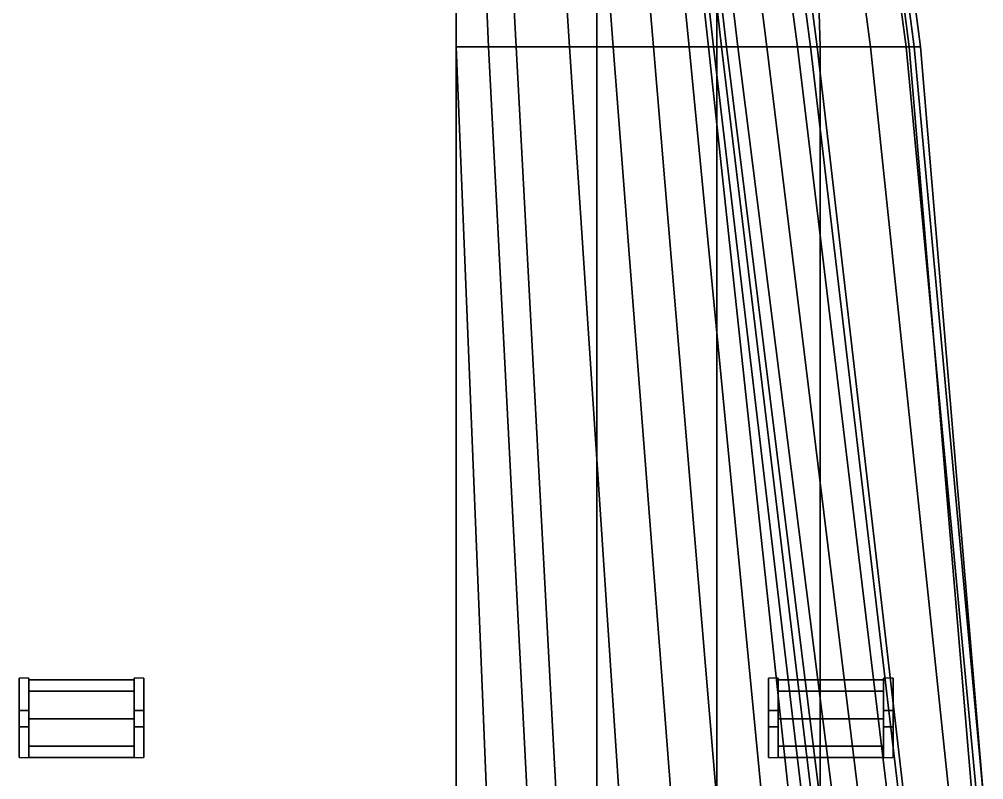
# Model space of a CAD drawing. Extents: x -4.1 to 4.7, y -49.9 to 48.9.
# Drawn here: x -2.7 to 3.26, y 30.02 to 34.72 of the extents above; entities that cross this region are included whole.
import ezdxf

# ---------------------------------------------------------------- set-up
doc = ezdxf.new("R2010")
doc.units = 0
doc.layers.get('0').update_dxf_attribs({"linetype": 'CONTINUOUS'})

msp = doc.modelspace()

# ---------------------------------------------------------------- linework, layer by layer
for points in [[(0, 22.16, 24.81), (0, 48.64, 5.23), (0, 48.64, 5.28), (0, 22.16, 24.85)], [(0, 22.16, 24.85), (0, 48.64, 5.28), (0, 48.64, 5.23), (0, 22.16, 24.81)], [(0.2, 34.55, -3.02), (0, 39.21, -2.93), (0.12, 39.21, -2.9), (0.37, 34.55, -2.9)], [(0, 34.55, -3.14), (0, 39.21, -2.93), (0, 39.21, -2.93), (0.2, 34.55, -3.02)], [(0.87, 34.55, 4.98), (0.87, 39.21, 4.98), (0, 39.21, 5.02), (0, 34.55, 5.02)], [(0.37, 34.55, -2.9), (0.12, 39.21, -2.9), (0.4, 39.21, -2.61), (0.7, 34.55, -2.61)], [(0.7, 34.55, -2.61), (0.4, 39.21, -2.61), (0.62, 39.21, -2.29), (0.97, 34.55, -2.29)], [(0.97, 34.55, -2.29), (0.62, 39.21, -2.29), (0.82, 39.21, -1.91), (1.22, 34.55, -1.91)], [(1.22, 34.55, -1.91), (0.82, 39.21, -1.91), (0.97, 39.21, -1.38), (1.44, 34.55, -1.38)], [(1.61, 34.55, 4.9), (1.61, 39.21, 4.9), (0.87, 39.21, 4.98), (0.87, 34.55, 4.98)], [(1.44, 34.55, -1.38), (0.97, 39.21, -1.38), (1.04, 39.21, -0.83), (1.56, 34.55, -0.83)], [(1.56, 34.55, -0.83), (1.04, 39.21, -0.83), (1.07, 39.21, -0.53), (1.59, 34.55, -0.53)], [(1.59, 34.55, -0.53), (1.07, 39.21, -0.53), (1.11, 39.21, -0.25), (1.64, 34.55, -0.25)], [(1.64, 34.55, -0.25), (1.11, 39.21, -0.25), (1.13, 39.21), (1.67, 34.55)], [(1.67, 34.55), (1.13, 39.21), (1.19, 39.21, 0.42), (1.74, 34.55, 0.42)], [(1.74, 34.55, 0.42), (1.19, 39.21, 0.42), (1.33, 39.21, 1.35), (1.92, 34.55, 1.35)], [(1.92, 34.55, 1.35), (1.33, 39.21, 1.35), (1.49, 39.21, 2.2), (2.11, 34.55, 2.2)], [(2.11, 34.55, 2.2), (1.49, 39.21, 2.2), (1.58, 39.21, 2.54), (2.19, 34.55, 2.54)], [(2.19, 34.55, 2.54), (1.58, 39.21, 2.54), (1.62, 39.21, 2.72), (2.23, 34.55, 2.72)], [(2.25, 34.55, 4.81), (2.11, 39.21, 4.81), (1.61, 39.21, 4.9), (1.61, 34.55, 4.9)], [(2.23, 34.55, 2.72), (1.62, 39.21, 2.72), (1.94, 39.21, 3.82), (2.56, 34.55, 3.82)], [(2.56, 34.55, 3.82), (1.94, 39.21, 3.82), (2.15, 39.21, 4.35), (2.78, 34.55, 4.35)], [(2.78, 34.55, 4.35), (2.15, 39.21, 4.35), (2.22, 39.21, 4.52), (2.83, 34.55, 4.45)], [(0.19, 29.89, -3.14), (0, 34.55, -3.14), (0.2, 34.55, -3.02), (0.44, 29.89, -3.02)], [(0, 29.89, -3.21), (0, 34.55, -3.14), (0, 34.55, -3.14), (0.19, 29.89, -3.14)], [(0.87, 29.89, 5.01), (0.87, 34.55, 4.98), (0, 34.55, 5.02), (0, 29.89, 5.05)], [(0.44, 29.89, -3.02), (0.2, 34.55, -3.02), (0.37, 34.55, -2.9), (0.62, 29.89, -2.9)], [(0.62, 29.89, -2.9), (0.37, 34.55, -2.9), (0.7, 34.55, -2.61), (1.01, 29.89, -2.61)], [(1.01, 29.89, -2.61), (0.7, 34.55, -2.61), (0.97, 34.55, -2.29), (1.33, 29.89, -2.29)], [(1.61, 29.89, 4.97), (1.61, 34.55, 4.9), (0.87, 34.55, 4.98), (0.87, 29.89, 5.01)], [(1.33, 29.89, -2.29), (0.97, 34.55, -2.29), (1.22, 34.55, -1.91), (1.61, 29.89, -1.91)], [(1.61, 29.89, -1.91), (1.22, 34.55, -1.91), (1.44, 34.55, -1.38), (1.89, 29.89, -1.38)], [(1.89, 29.89, -1.38), (1.44, 34.55, -1.38), (1.56, 34.55, -0.83), (2.06, 29.89, -0.83)], [(2.06, 29.89, -0.83), (1.56, 34.55, -0.83), (1.59, 34.55, -0.53), (2.14, 29.89, -0.53)], [(2.14, 29.89, -0.53), (1.59, 34.55, -0.53), (1.64, 34.55, -0.25), (2.2, 29.89, -0.25)], [(2.25, 29.89, 4.89), (2.25, 34.55, 4.81), (1.61, 34.55, 4.9), (1.61, 29.89, 4.97)], [(2.2, 29.89, -0.25), (1.64, 34.55, -0.25), (1.67, 34.55), (2.25, 29.89)], [(2.25, 29.89), (1.67, 34.55), (1.74, 34.55, 0.42), (2.33, 29.89, 0.42)], [(2.33, 29.89, 0.42), (1.74, 34.55, 0.42), (1.92, 34.55, 1.35), (2.49, 29.89, 1.35)], [(2.49, 29.89, 1.35), (1.92, 34.55, 1.35), (2.11, 34.55, 2.2), (2.67, 29.89, 2.2)], [(2.67, 29.89, 2.2), (2.11, 34.55, 2.2), (2.19, 34.55, 2.54), (2.74, 29.89, 2.54)], [(2.74, 29.89, 2.54), (2.19, 34.55, 2.54), (2.23, 34.55, 2.72), (2.77, 29.89, 2.72)], [(2.77, 29.89, 2.72), (2.23, 34.55, 2.72), (2.56, 34.55, 3.82), (3.05, 29.89, 3.82)], [(3.19, 29.89, 4.69), (2.8, 34.55, 4.69), (2.25, 34.55, 4.81), (2.25, 29.89, 4.89)], [(3.05, 29.89, 3.82), (2.56, 34.55, 3.82), (2.78, 34.55, 4.35), (3.22, 29.89, 4.35)], [(3.22, 29.89, 4.35), (2.78, 34.55, 4.35), (2.83, 34.55, 4.45), (3.26, 29.89, 4.45)], [(-2.7, 30.45, 5.53), (-2.7, 30.65, 4.75), (-2.7, 30.16, 4.75), (-2.7, 30.35, 5.53)], [(-2.64, 30.45, 5.53), (-2.64, 30.65, 4.75), (-2.7, 30.65, 4.75), (-2.7, 30.45, 5.53)], [(-2.64, 30.16, 4.75), (-2.64, 30.65, 4.75), (-2.64, 30.45, 5.53), (-2.64, 30.35, 5.53)], [(-2.64, 30.5697, 5.2703), (-2.64, 30.64, 5.44), (-1.99, 30.64, 5.44), (-1.99, 30.5697, 5.2703)], [(-2.64, 30.64, 5.44), (-2.64, 30.5697, 5.6097), (-1.99, 30.5697, 5.6097), (-1.99, 30.64, 5.44)], [(-2.64, 30.64, 5.44), (-2.64, 30.2303, 5.2703), (-2.64, 30.16, 5.44), (-2.64, 30.5697, 5.6097)], [(-2.64, 30.5697, 5.2703), (-2.64, 30.4, 5.2), (-2.64, 30.2303, 5.2703), (-2.64, 30.64, 5.44)], [(-1.99, 30.45, 5.53), (-1.99, 30.65, 4.75), (-1.99, 30.16, 4.75), (-1.99, 30.35, 5.53)], [(-1.93, 30.45, 5.53), (-1.93, 30.65, 4.75), (-1.99, 30.65, 4.75), (-1.99, 30.45, 5.53)], [(-1.99, 30.5697, 5.6097), (-1.99, 30.16, 5.44), (-1.99, 30.2303, 5.2703), (-1.99, 30.64, 5.44)], [(-1.99, 30.64, 5.44), (-1.99, 30.2303, 5.2703), (-1.99, 30.4, 5.2), (-1.99, 30.5697, 5.2703)], [(-1.93, 30.16, 4.75), (-1.93, 30.65, 4.75), (-1.93, 30.45, 5.53), (-1.93, 30.35, 5.53)], [(1.99, 30.45, 5.53), (1.99, 30.65, 4.75), (1.93, 30.65, 4.75), (1.93, 30.45, 5.53)], [(1.93, 30.45, 5.53), (1.93, 30.65, 4.75), (1.93, 30.16, 4.75), (1.93, 30.35, 5.53)], [(1.99, 30.16, 4.75), (1.99, 30.65, 4.75), (1.99, 30.45, 5.53), (1.99, 30.35, 5.53)], [(1.99, 30.5697, 5.2703), (1.99, 30.4, 5.2), (1.99, 30.2303, 5.2703), (1.99, 30.64, 5.44)], [(1.99, 30.64, 5.44), (1.99, 30.2303, 5.2703), (1.99, 30.16, 5.44), (1.99, 30.5697, 5.6097)], [(1.99, 30.64, 5.44), (1.99, 30.5697, 5.6097), (2.64, 30.5697, 5.6097), (2.64, 30.64, 5.44)], [(1.99, 30.5697, 5.2703), (1.99, 30.64, 5.44), (2.64, 30.64, 5.44), (2.64, 30.5697, 5.2703)], [(2.7, 30.45, 5.53), (2.7, 30.65, 4.75), (2.64, 30.65, 4.75), (2.64, 30.45, 5.53)], [(2.64, 30.45, 5.53), (2.64, 30.65, 4.75), (2.64, 30.16, 4.75), (2.64, 30.35, 5.53)], [(2.64, 30.64, 5.44), (2.64, 30.2303, 5.2703), (2.64, 30.4, 5.2), (2.64, 30.5697, 5.2703)], [(2.64, 30.5697, 5.6097), (2.64, 30.16, 5.44), (2.64, 30.2303, 5.2703), (2.64, 30.64, 5.44)], [(2.7, 30.16, 4.75), (2.7, 30.65, 4.75), (2.7, 30.45, 5.53), (2.7, 30.35, 5.53)], [(-2.64, 30.4, 5.2), (-2.64, 30.5697, 5.2703), (-1.99, 30.5697, 5.2703), (-1.99, 30.4, 5.2)], [(-2.64, 30.5697, 5.6097), (-2.64, 30.4, 5.68), (-1.99, 30.4, 5.68), (-1.99, 30.5697, 5.6097)], [(-2.64, 30.5697, 5.6097), (-2.64, 30.16, 5.44), (-2.64, 30.2303, 5.6097), (-2.64, 30.4, 5.68)], [(-1.99, 30.4, 5.68), (-1.99, 30.2303, 5.6097), (-1.99, 30.16, 5.44), (-1.99, 30.5697, 5.6097)], [(1.99, 30.5697, 5.6097), (1.99, 30.16, 5.44), (1.99, 30.2303, 5.6097), (1.99, 30.4, 5.68)], [(1.99, 30.5697, 5.6097), (1.99, 30.4, 5.68), (2.64, 30.4, 5.68), (2.64, 30.5697, 5.6097)], [(1.99, 30.4, 5.2), (1.99, 30.5697, 5.2703), (2.64, 30.5697, 5.2703), (2.64, 30.4, 5.2)], [(2.64, 30.4, 5.68), (2.64, 30.2303, 5.6097), (2.64, 30.16, 5.44), (2.64, 30.5697, 5.6097)], [(-2.64, 30.35, 5.53), (-2.64, 30.45, 5.53), (-2.7, 30.45, 5.53), (-2.7, 30.35, 5.53)], [(-2.64, 30.2303, 5.2703), (-2.64, 30.4, 5.2), (-1.99, 30.4, 5.2), (-1.99, 30.2303, 5.2703)], [(-2.64, 30.4, 5.68), (-2.64, 30.2303, 5.6097), (-1.99, 30.2303, 5.6097), (-1.99, 30.4, 5.68)], [(-1.93, 30.35, 5.53), (-1.93, 30.45, 5.53), (-1.99, 30.45, 5.53), (-1.99, 30.35, 5.53)], [(1.99, 30.35, 5.53), (1.99, 30.45, 5.53), (1.93, 30.45, 5.53), (1.93, 30.35, 5.53)], [(1.99, 30.4, 5.68), (1.99, 30.2303, 5.6097), (2.64, 30.2303, 5.6097), (2.64, 30.4, 5.68)], [(1.99, 30.2303, 5.2703), (1.99, 30.4, 5.2), (2.64, 30.4, 5.2), (2.64, 30.2303, 5.2703)], [(2.7, 30.35, 5.53), (2.7, 30.45, 5.53), (2.64, 30.45, 5.53), (2.64, 30.35, 5.53)], [(-2.7, 30.35, 5.53), (-2.7, 30.16, 4.75), (-2.64, 30.16, 4.75), (-2.64, 30.35, 5.53)], [(-1.99, 30.35, 5.53), (-1.99, 30.16, 4.75), (-1.93, 30.16, 4.75), (-1.93, 30.35, 5.53)], [(1.93, 30.35, 5.53), (1.93, 30.16, 4.75), (1.99, 30.16, 4.75), (1.99, 30.35, 5.53)], [(2.64, 30.35, 5.53), (2.64, 30.16, 4.75), (2.7, 30.16, 4.75), (2.7, 30.35, 5.53)], [(-2.64, 30.16, 5.44), (-2.64, 30.2303, 5.2703), (-1.99, 30.2303, 5.2703), (-1.99, 30.16, 5.44)], [(-2.64, 30.2303, 5.6097), (-2.64, 30.16, 5.44), (-1.99, 30.16, 5.44), (-1.99, 30.2303, 5.6097)], [(1.99, 30.2303, 5.6097), (1.99, 30.16, 5.44), (2.64, 30.16, 5.44), (2.64, 30.2303, 5.6097)], [(1.99, 30.16, 5.44), (1.99, 30.2303, 5.2703), (2.64, 30.2303, 5.2703), (2.64, 30.16, 5.44)]]:
    msp.add_3dface(points)
at = {"color": 2}
for points in [[(2.8, 34.55, 4.69), (2.2, 39.21, 4.76), (2.11, 39.21, 4.81), (2.25, 34.55, 4.81)], [(2.87, 34.55, 4.54), (2.26, 39.21, 4.61), (2.2, 39.21, 4.76), (2.8, 34.55, 4.69)], [(2.83, 34.55, 4.45), (2.22, 39.21, 4.52), (2.26, 39.21, 4.61), (2.87, 34.55, 4.54)], [(3.26, 29.89, 4.54), (2.87, 34.55, 4.54), (2.8, 34.55, 4.69), (3.19, 29.89, 4.69)], [(3.26, 29.89, 4.45), (2.83, 34.55, 4.45), (2.87, 34.55, 4.54), (3.26, 29.89, 4.54)]]:
    msp.add_3dface(points, dxfattribs=at)

doc.saveas('drawing.dxf')
